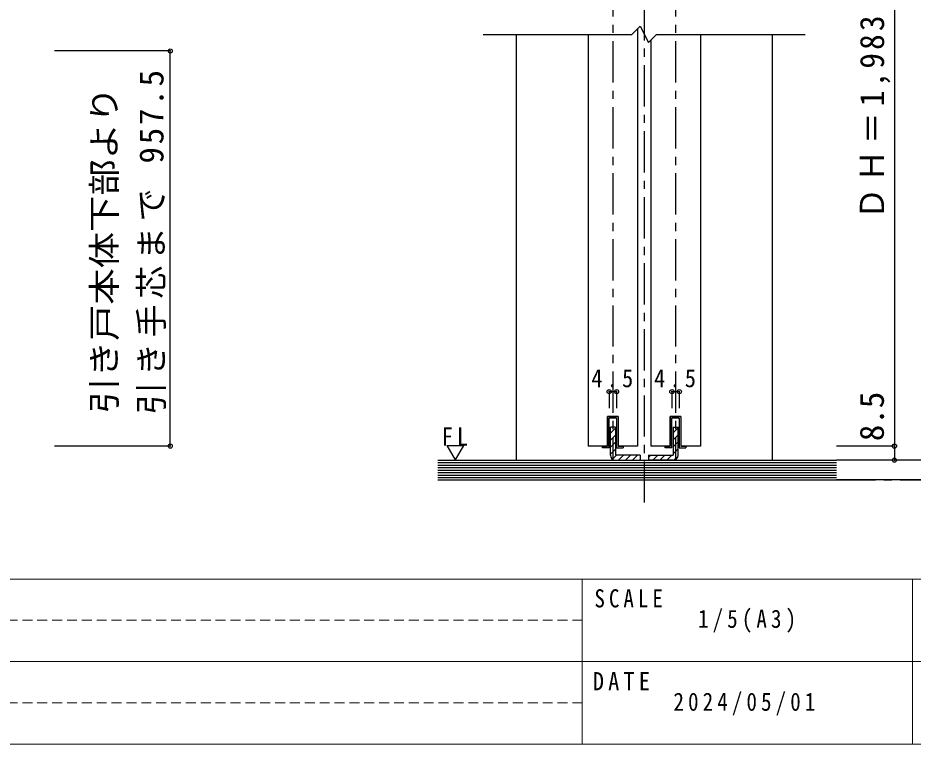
# Model space of a CAD drawing. Units: millimetres on the paper, with parts at other scales. Extents: x -197 to 198, y -138 to 137.
# Drawn here: x -50.5 to 57.9, y -138 to -50 of the extents above; entities that cross this region are included whole.
import ezdxf
from ezdxf.enums import TextEntityAlignment as Align

# ---------------------------------------------------------------- set-up
doc = ezdxf.new("R2010")
doc.units = ezdxf.units.MM
doc.header["$PDMODE"] = 32
doc.header["$PDSIZE"] = 0.5
doc.linetypes.add('CHAIN1', pattern=[8, 5, -1, 1, -1])
doc.linetypes.add('DASHED1', pattern=[1.8, 1.2, -0.6])
for name, color, linetype in [('0-1_通り芯', 4, 'CHAIN1'), ('0-3_仕上げ', 2, 'Continuous'), ('0-4_枠', 3, 'Continuous'), ('0-6_扉', 6, 'Continuous'), ('0-7_金物', 7, 'Continuous'), ('0-A_文字', 7, 'Continuous'), ('0-B_寸法', 7, 'Continuous'), ('0-C_ハッチ', 4, 'DASHED1'), ('4-B_ﾊｯﾁ', 7, 'Continuous'), ('F-A_文字', 7, 'Continuous')]:
    doc.layers.add(name, color=color, linetype=linetype)
doc.layers.add('F-0_補助線', color=7, linetype='Continuous', lineweight=18)
doc.styles.add('ＭＳ ゴシック', font='')
doc.styles.get('ＭＳ ゴシック').set_extended_font_data('MS Gothic')

msp = doc.modelspace()

# ---------------------------------------------------------------- linework, layer by layer
at = {"layer": '0-1_通り芯'}
for p, q in [((25.331, 16.25), (25.331, -109.116)), ((21.531, 3.15), (21.531, -103.6)), ((29.131, 3.15), (29.131, -103.6)), ((0.331, -106), (73.431, -106))]:
    msp.add_line(p, q, dxfattribs=at)
at = {"layer": '0-3_仕上げ'}
for p, q in [((0.331, -103.6), (48.631, -103.6)), ((0.331, -106), (48.631, -106))]:
    msp.add_line(p, q, dxfattribs=at)
at = {"layer": '0-3_仕上げ', "color": 7}
for p, q in [((0.331, -103.9), (48.631, -103.9)), ((0.331, -104.2), (48.631, -104.2)), ((0.331, -104.5), (48.631, -104.5)), ((0.331, -104.8), (48.631, -104.8)), ((0.331, -105.1), (48.631, -105.1)), ((0.331, -105.4), (48.631, -105.4)), ((0.331, -105.7), (48.631, -105.7))]:
    msp.add_line(p, q, dxfattribs=at)
at = {"layer": '0-4_枠', "color": 4}
for p, q in [((9.831, -52.025), (9.831, -103.6)), ((40.831, -52.025), (40.831, -103.6))]:
    msp.add_line(p, q, dxfattribs=at)
at = {"layer": '0-6_扉', "color": 2}
for p, q in [((5.831, -52.025), (23.831, -52.025)), ((26.831, -52.025), (44.831, -52.025))]:
    msp.add_line(p, q, dxfattribs=at)
at = {"layer": '0-6_扉'}
for p, q in [((18.531, -52.025), (18.531, -101.9)), ((24.531, -51.325), (24.531, -101.9)), ((32.131, -52.025), (32.131, -101.9)), ((26.131, -52.725), (26.131, -101.9)), ((20.881, -98.3), (20.881, -101.9)), ((22.181, -98.3), (20.881, -98.3)), ((22.181, -98.3), (22.181, -101.9)), ((28.481, -98.3), (28.481, -101.9)), ((29.781, -98.3), (28.481, -98.3)), ((29.781, -98.3), (29.781, -101.9)), ((20.881, -101.9), (18.531, -101.9)), ((24.531, -101.9), (22.181, -101.9)), ((28.481, -101.9), (26.131, -101.9)), ((32.131, -101.9), (29.781, -101.9))]:
    msp.add_line(p, q, dxfattribs=at)
at = {"layer": '0-6_扉', "color": 2}
msp.add_lwpolyline([(23.831, -52.025), (24.831, -51.025), (25.831, -53.025), (26.831, -52.025)], dxfattribs=at)
at = {"layer": '0-7_金物'}
for p, q in [((20.881, -101.9), (20.881, -98.3)), ((20.881, -98.3), (22.181, -98.3)), ((21.081, -102.1), (21.081, -98.5)), ((21.981, -98.5), (21.081, -98.5)), ((21.981, -98.5), (21.981, -102.1)), ((22.181, -98.3), (22.181, -101.9)), ((28.481, -101.9), (28.481, -98.3)), ((28.481, -98.3), (29.781, -98.3)), ((28.681, -102.1), (28.681, -98.5)), ((29.581, -98.5), (28.681, -98.5)), ((29.581, -98.5), (29.581, -102.1)), ((29.781, -98.3), (29.781, -101.9)), ((20.281, -101.9), (20.881, -101.9)), ((20.281, -102.1), (20.281, -101.9)), ((22.181, -101.9), (22.781, -101.9)), ((22.781, -101.9), (22.781, -102.1)), ((27.881, -101.9), (28.481, -101.9)), ((27.881, -102.1), (27.881, -101.9)), ((29.781, -101.9), (30.381, -101.9)), ((30.381, -101.9), (30.381, -102.1)), ((21.081, -102.1), (20.281, -102.1)), ((21.981, -102.1), (22.781, -102.1)), ((28.681, -102.1), (27.881, -102.1)), ((29.581, -102.1), (30.381, -102.1))]:
    msp.add_line(p, q, dxfattribs=at)
at = {"layer": '0-7_金物', "color": 3}
for p, q in [((21.831, -99.6), (21.231, -99.6)), ((21.231, -103), (21.231, -99.6)), ((21.831, -99.6), (21.831, -103)), ((28.831, -99.6), (29.431, -99.6)), ((28.831, -99.6), (28.831, -103)), ((29.431, -103), (29.431, -99.6)), ((24.831, -103), (21.831, -103)), ((21.831, -103.6), (24.831, -103.6)), ((24.831, -103), (24.831, -103.6)), ((25.831, -103), (25.831, -103.6)), ((25.831, -103), (28.831, -103)), ((28.831, -103.6), (25.831, -103.6))]:
    msp.add_line(p, q, dxfattribs=at)
for centre, start, end in [((21.831, -103), 180, 270), ((28.831, -103), 270, 0)]:
    msp.add_arc(centre, 0.6, start, end, dxfattribs=at)
at = {"layer": '0-A_文字'}
msp.add_line((1.444, -101.837), (2.444, -103.569), dxfattribs=at)
msp.add_lwpolyline([(1.444, -101.837), (3.444, -101.837), (2.444, -103.569)], dxfattribs=at)
at = {"layer": '0-B_寸法', "color": 4}
for p, q in [((55.631, -0.05), (55.631, -103.6)), ((21.081, -95.3), (21.081, -97.3)), ((21.081, -95.3), (21.981, -95.3)), ((21.981, -95.3), (21.981, -97.3)), ((28.681, -95.3), (28.681, -97.3)), ((28.681, -95.3), (29.581, -95.3)), ((29.581, -95.3), (29.581, -97.3)), ((55.631, -101.9), (48.631, -101.9)), ((69.631, -103.6), (48.631, -103.6)), ((69.631, -106), (48.631, -106))]:
    msp.add_line(p, q, dxfattribs=at)
at = {"layer": '0-B_寸法'}
for p in [(21.081, -95.3), (21.981, -95.3), (28.681, -95.3), (29.581, -95.3), (55.631, -101.9), (55.631, -103.6)]:
    msp.add_point(p, dxfattribs=at)
at = {"layer": '0-C_ハッチ', "linetype": 'Continuous'}
for p, q in [((21.231, -100.329), (21.831, -99.729)), ((28.831, -100.296), (29.431, -99.696)), ((21.231, -101.178), (21.831, -100.578)), ((28.831, -101.145), (29.431, -100.545)), ((21.231, -102.026), (21.831, -101.426)), ((28.831, -101.994), (29.431, -101.394)), ((21.231, -102.875), (21.831, -102.275)), ((28.831, -102.842), (29.431, -102.242)), ((21.472, -103.481), (21.954, -103)), ((22.202, -103.6), (22.802, -103)), ((23.051, -103.6), (23.651, -103)), ((23.899, -103.6), (24.499, -103)), ((24.748, -103.6), (24.83, -103.517)), ((25.831, -103.296), (26.127, -103)), ((26.376, -103.6), (26.976, -103)), ((27.224, -103.6), (27.824, -103)), ((28.073, -103.6), (28.673, -103)), ((28.929, -103.592), (29.423, -103.099))]:
    msp.add_line(p, q, dxfattribs=at)
at = {"layer": '4-B_ﾊｯﾁ', "color": 4}
for p, q in [((-32.068, -54.025), (-46.068, -54.025)), ((-32.068, -101.9), (-32.068, -54.025)), ((-32.068, -101.9), (-46.068, -101.9))]:
    msp.add_line(p, q, dxfattribs=at)
at = {"layer": '4-B_ﾊｯﾁ'}
for p in [(-32.068, -54.025), (-32.068, -101.9)]:
    msp.add_point(p, dxfattribs=at)
at = {"layer": 'F-0_補助線', "color": 3}
msp.add_line((-197.169, -118), (197.831, -118), dxfattribs=at)
at = {"layer": 'F-0_補助線', "color": 2, "linetype": 'DASHED1'}
for p, q in [((17.831, -123), (-57.169, -123)), ((17.831, -128), (-57.169, -128)), ((17.831, -133), (-57.169, -133))]:
    msp.add_line(p, q, dxfattribs=at)
at = {"layer": 'F-0_補助線', "color": 2}
msp.add_line((-57.169, -128), (17.831, -128), dxfattribs=at)
at = {"layer": 'F-0_補助線', "color": 3}
msp.add_lwpolyline([(-197.169, 137), (197.831, 137), (197.831, -138), (-197.169, -138)], close=True, dxfattribs=at)
at = {"layer": 'F-0_補助線', "color": 2}
for points in [[(17.831, -118), (57.831, -118), (57.831, -128), (17.831, -128)], [(57.831, -118), (177.831, -118), (177.831, -128), (57.831, -128)], [(17.831, -128), (57.831, -128), (57.831, -138), (17.831, -138)]]:
    msp.add_lwpolyline(points, close=True, dxfattribs=at)

# ---------------------------------------------------------------- texts
at = {"layer": '0-A_文字', "insert": (0.819, -101.837), "char_height": 2.199, "attachment_point": 7, "style": 'ＭＳ ゴシック'}
msp.add_mtext('\\T1.36;\\W0.9;FL', dxfattribs=at)
at = {"layer": '0-B_寸法', "style": 'ＭＳ ゴシック'}
msp.add_text('8.5', height=2.933, rotation=90, dxfattribs=at).set_placement((55.231, -101.3), align=Align.BOTTOM_LEFT)
at = {"layer": '0-B_寸法', "insert": (55.131, -74.408), "char_height": 2.933, "attachment_point": 7, "rotation": 90, "style": 'ＭＳ ゴシック'}
msp.add_mtext('\\T1.2;\\W0.95;ＤＨ＝1,983（2,348）', dxfattribs=at)
at = {"layer": '0-B_寸法', "char_height": 2.199, "attachment_point": 7, "style": 'ＭＳ ゴシック'}
for insert in [(18.931, -94.8), (26.531, -94.8)]:
    msp.add_mtext('\\T1.38;\\W0.9;4.5', dxfattribs=dict(at, insert=insert))
at = {"layer": '4-B_ﾊｯﾁ', "style": 'ＭＳ ゴシック', "width": 1.1}
msp.add_text('引き戸本体下部より', height=2.933, rotation=90, dxfattribs=at).set_placement((-37.723, -97.963), align=Align.BOTTOM_LEFT)
at = {"layer": '4-B_ﾊｯﾁ', "insert": (-32.568, -98.088), "char_height": 2.933, "attachment_point": 7, "rotation": 90, "style": 'ＭＳ ゴシック'}
msp.add_mtext('\\T1.17;引き手芯まで\\~957.5', dxfattribs=at)
at = {"layer": 'F-A_文字', "char_height": 2.199, "attachment_point": 7, "style": 'ＭＳ ゴシック'}
for s, insert in [('\\T1.38;\\W0.85;SCALE', (19.3, -121.478)), ('\\T1.39;\\W0.85;1/5(A3)', (31.843, -124.5)), ('\\T1.38;\\W0.9;DATE', (19.106, -131.478)), ('\\T1.39;\\W0.85;2024/05/01', (28.87, -134.5))]:
    msp.add_mtext(s, dxfattribs=dict(at, insert=insert))

doc.saveas('drawing.dxf')
